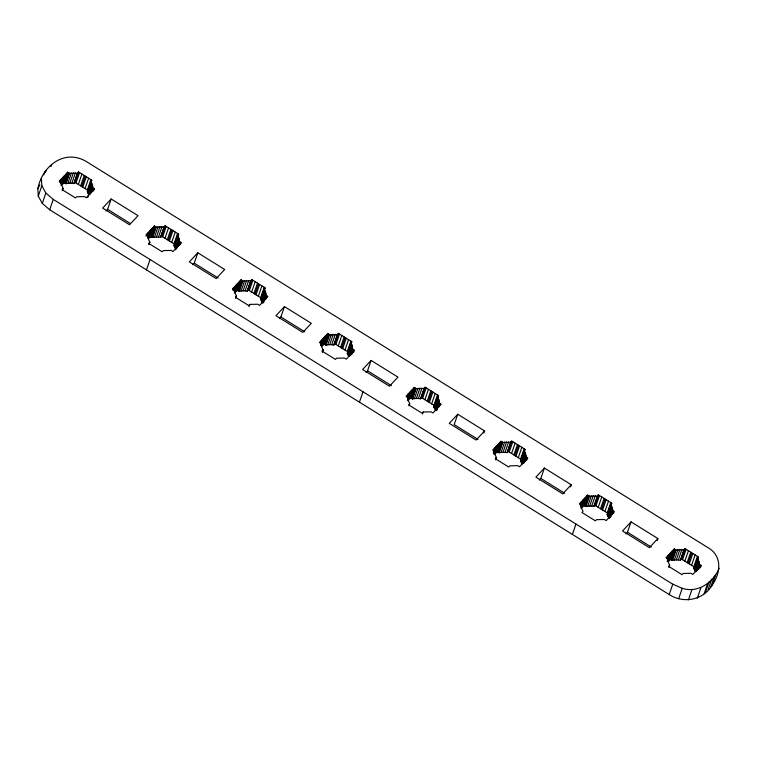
<?xml version="1.0" encoding="UTF-8"?>
<svg xmlns="http://www.w3.org/2000/svg" width="757" height="757" viewBox="0 0 757 757"><rect width="100%" height="100%" fill="white"/><g stroke="black" fill="none" stroke-linecap="round" stroke-linejoin="round"><path stroke-width="1.14" d="M37.85 188.692C42.269 165.442 65.462 147.776 87.803 162.452L707.303 547.235C722.613 555.543 720.872 572.746 712.11 585.265C703.177 600.169 683.505 603.906 669.197 594.548L49.697 209.765L42.307 203.415L38.266 196.091L37.85 188.692L39.828 184.926M43.811 174.848L44.89 171.735M45.42 172.482L46.13 170.41M38.266 196.091L41.834 185.73L41.417 178.33M50.899 166.616L51.608 164.543M42.307 203.415L45.874 193.054L41.834 185.73M49.697 209.765L53.264 199.403L45.874 193.054M59.415 182.418L60.125 180.346M60.475 181.935L61.544 178.832M60.815 183.525L62.954 177.308M61.099 183.875L63.597 176.627M61.033 185.257L64.241 175.936M65.66 174.422L62.093 184.784L64.156 182.579L67.723 172.218L69.512 173.334L77.451 173.164L78.548 171.981L91.985 180.327L90.878 181.5L87.31 191.862L88.787 194.994L92.354 184.632L90.878 181.5M63.512 183.27L67.08 172.908M64.43 182.759L67.998 172.397M62.292 190.679L63.181 188.427L61.714 185.295L61.279 182.144L59.481 181.027L67.723 172.218M65.045 183.137L68.622 172.776M65.67 183.525L69.237 173.164M64.156 182.579L65.944 183.696L69.512 173.334M65.944 183.696L67.827 183.345L71.395 172.984M67.827 183.345L69.795 183.203L73.363 172.842M69.795 183.203L71.82 183.26L75.388 172.899M71.82 183.26L73.883 183.525L77.451 173.164M74.054 183.336L77.621 172.975M74.432 182.939L77.999 172.577M74.811 182.532L78.378 172.17M73.883 183.525L74.981 182.342L78.548 171.981M76.031 182.995L79.599 172.634M78.34 184.434L81.907 174.072M80.649 185.862L84.216 175.501M81.699 186.515L85.267 176.154M82.75 187.168L86.317 176.807M85.058 188.597L88.626 178.236M87.367 190.035L90.935 179.674M87.481 191.682L91.048 181.32M87.859 191.275L91.077 181.954M88.597 189.837L90.556 184.471M88.172 193.413L91.739 183.052M87.689 197.586L88.399 195.514M89.846 194.502L92.695 186.222L92.354 184.632M91.001 192.969L92.695 186.222M91.635 192.108L93.064 187.963M92.609 191.455L93.679 188.342M93.584 190.802L94.294 188.73M106.056 210.995L107.608 209.348L111.175 198.987L138.029 215.669L129.532 224.763L102.668 208.08L111.175 198.987M146.054 236.231L146.773 234.159M147.113 235.749L148.183 232.645M147.464 237.348L149.602 231.131M147.747 237.689L150.246 230.44M148.031 238.039L150.889 229.75M152.299 228.236L148.732 238.597L150.794 236.392L154.362 226.031L156.16 227.147L164.089 226.977L165.196 225.804L178.624 234.14L175.056 244.502L173.959 245.684L175.425 248.807L178.993 238.446L177.526 235.323L178.624 234.14M150.151 237.083L153.718 226.721M151.078 236.572L154.646 226.211M148.94 244.502L149.649 242.429M149.11 244.312L149.829 242.24L148.353 239.117L147.927 235.966L146.129 234.85L154.362 226.031M151.693 236.95L155.261 226.589M152.308 237.338L155.876 226.977M150.794 236.392L152.592 237.509L156.16 227.147M152.592 237.509L154.466 237.159L158.033 226.797M154.466 237.159L156.434 237.017L160.001 226.655M146.489 269.889L150.056 259.528M156.434 237.017L158.459 237.073L162.026 226.712M158.459 237.073L160.522 237.338L164.089 226.977M160.702 237.159L164.269 226.797M161.08 236.752L164.648 226.39M161.459 236.345L165.026 225.983M160.522 237.338L161.629 236.156L165.196 225.804M162.679 236.809L166.247 226.447M164.988 238.247L168.556 227.885M167.297 239.676L170.864 229.314M168.347 240.329L171.915 229.967M169.388 240.981L172.956 230.62M171.697 242.42L175.264 232.058M174.006 243.849L177.573 233.487M173.959 245.684L177.696 235.134M174.507 245.088L178.075 234.727M174.886 244.681L177.384 237.433M174.82 247.236L178.387 236.875M175.747 249.886L176.457 247.813M176.485 248.324L179.343 240.035L178.993 238.446M177.28 247.813L179.428 241.597L179.343 240.035M178.283 245.921L179.702 241.776M179.258 245.268L180.327 242.155M180.232 244.615L180.942 242.543M192.704 264.818L194.246 263.162L197.814 252.8L224.678 269.483L216.171 278.576L189.316 261.894L197.814 252.8M232.702 290.045L233.411 287.972M233.402 290.603L234.831 286.458M234.462 290.12L236.241 284.944M234.386 291.511L236.884 284.253M234.32 292.893L237.528 283.563M238.947 282.049L235.38 292.41L237.443 290.215L241.01 279.853L242.808 280.97L250.737 280.79L251.835 279.617L265.272 287.953L264.165 289.136L260.597 299.498L262.073 302.63L265.641 292.268L264.165 289.136M236.799 290.896L240.366 280.535M237.717 290.385L241.284 280.024M235.578 298.315L236.468 296.053L235.001 292.931L234.566 289.78L232.768 288.663L241.01 279.853M238.341 290.773L241.909 280.412M238.957 291.152L242.524 280.79M237.443 290.215L239.24 291.331L242.808 280.97M239.24 291.331L241.114 290.972L244.681 280.61M241.114 290.972L243.082 290.83L246.65 280.469M243.082 290.83L245.107 290.887L248.675 280.525M245.107 290.887L247.17 291.152L250.737 280.79M247.34 290.972L250.908 280.61M247.719 290.565L251.286 280.204M248.097 290.158L251.665 279.797M247.17 291.152L248.268 289.978L251.835 279.617M249.318 290.631L252.885 280.27M251.627 292.06L255.194 281.699M249.015 306.651L249.895 304.399L257.834 304.229L259.632 305.345L267.864 296.536L266.067 295.419L265.641 292.268M253.936 293.498L257.503 283.137M254.986 294.142L258.553 283.79M256.036 294.795L259.604 284.433M258.345 296.233L261.913 285.872M260.654 297.662L264.221 287.3M260.768 299.308L264.335 288.947M261.146 298.911L264.723 288.549M262.054 297.283L263.133 294.17M264.382 290.215L265.101 288.143M261.458 301.049L265.026 290.688M262.774 303.169L265.981 293.848M263.568 302.668L266.067 295.419M264.922 299.734L266.35 295.59M265.896 299.081L266.966 295.978M279.352 318.631L280.894 316.975L284.462 306.613L311.316 323.296L302.819 332.389L275.955 315.707L284.462 306.613M320.4 343.385L321.47 340.272M320.495 345.665L322.889 338.757M321.034 345.324L323.532 338.067M321.318 345.675L324.176 337.385M325.595 335.871L322.028 346.233L324.081 344.028L327.649 333.667L329.446 334.783L337.385 334.613L338.483 333.43L351.91 341.767L350.813 342.949C353.708 346.744 352.611 351.513 350.576 355.449M323.438 344.719L327.005 334.357M324.365 344.198L327.932 333.837M322.227 352.128L322.936 350.056M322.397 351.948L323.116 349.876L321.64 346.744L321.214 343.593L319.416 342.476L327.649 333.667M324.98 344.586L328.547 334.225M325.595 344.965L329.163 334.603M324.081 344.028L325.879 345.145L329.446 334.783M325.879 345.145L327.753 344.795L331.32 334.433M327.753 344.795L329.721 344.643L333.288 334.282M329.721 344.643L331.755 344.7L335.323 334.348M331.755 344.7L333.818 344.974L337.385 334.613M333.988 344.785L337.556 334.424M334.367 344.378L337.934 334.017M334.745 343.971L338.483 333.43M335.966 344.444L339.533 334.083M338.275 345.873L341.842 335.512M340.584 347.312L344.151 336.95M341.634 347.965L345.201 337.603M342.684 348.617L346.252 338.256M344.984 350.046L348.551 339.685M350.86 341.123L347.293 351.485L334.916 343.792L333.818 344.974M352.279 346.081L348.712 356.443L347.245 353.311L350.983 342.77M348.154 351.683L351.362 342.363M348.882 350.245L349.961 347.132M350.671 345.06L351.74 341.956M348.343 352.128L350.841 344.88M348.106 354.863L351.674 344.501M349.772 355.951L352.63 347.662M351.57 353.547L352.989 349.403M352.185 353.935L353.614 349.791M353.519 352.242L354.229 350.169M365.991 372.444L367.533 370.788L371.11 360.427L397.964 377.109L389.467 386.212L362.603 369.53L371.11 360.427M359.443 402.156L363.01 391.795M407.048 397.198L408.118 394.085M407.749 397.756L409.537 392.571M407.682 399.138L410.18 391.889M407.607 400.519L410.824 391.199M412.234 389.685L408.666 400.046L410.729 397.841L414.297 387.48L416.095 388.596L424.024 388.426L425.131 387.243L438.558 395.589L437.451 396.763L433.884 407.124L435.36 410.256L438.928 399.895L437.451 396.763M410.086 398.532L413.653 388.171M411.004 398.012L414.571 387.65M409.045 405.761L409.755 403.689L408.288 400.557L407.853 397.406L406.055 396.29L414.297 387.48M411.628 398.4L415.196 388.038M412.243 398.788L415.811 388.426M410.729 397.841L412.527 398.958L416.095 388.596M412.527 398.958L414.401 398.608L417.968 388.246M414.401 398.608L416.369 398.456L419.936 388.095M416.369 398.456L418.394 398.523L421.961 388.161M418.394 398.523L420.457 398.788L424.194 388.237M421.006 398.191L424.573 387.839M421.384 397.794L424.951 387.433M420.457 398.788L421.564 397.605L425.131 387.243M422.605 398.258L426.172 387.896M424.914 399.696L428.481 389.335M422.472 414.098L423.182 412.026L431.121 411.855L432.919 412.972L441.151 404.162L439.353 403.046L438.928 399.895M427.222 401.125L430.79 390.763M428.273 401.778L431.84 391.416M429.323 402.431L432.89 392.069M431.632 403.86L435.199 393.498M433.941 405.298L437.508 394.936M434.064 406.944L437.631 396.583M434.442 406.537L438.01 396.176M435.351 404.91L436.42 401.806M436.959 399.914L438.388 395.769M434.745 408.676L438.312 398.314M436.06 410.805L439.278 401.475M436.855 410.303L439.353 403.046M438.208 407.37L439.637 403.226M439.183 406.717L440.252 403.604M483.893 433.004L484.612 430.932L457.748 414.249L454.181 424.611L478.055 439.438M493.337 452.052L494.756 447.907M493.782 453.292L496.176 446.393M493.961 453.992L496.819 445.703M494.255 454.342L497.463 445.012M498.882 443.498L495.315 453.859L497.368 451.655L500.935 441.293L502.733 442.41L510.672 442.239L511.77 441.057L525.197 449.403L524.099 450.585L520.532 460.947L521.999 464.069L525.566 453.708L524.099 450.585M496.724 452.345L500.292 441.984M497.652 451.834L501.219 441.473M495.513 459.764L496.232 457.692M495.684 459.575L496.403 457.502L494.927 454.37L494.501 451.219L492.703 450.103L500.935 441.293M498.267 452.213L501.834 441.851M498.891 452.601L502.459 442.239M497.368 451.655L499.166 452.771L502.733 442.41M499.166 452.771L501.049 452.421L504.616 442.06M501.049 452.421L503.008 452.279L506.575 441.918M503.008 452.279L505.042 452.336L508.609 441.974M505.042 452.336L507.105 452.601L510.672 442.239M507.275 452.421L510.843 442.06M507.654 452.014L511.221 441.653M508.032 451.607L511.77 441.057M509.253 452.071L512.82 441.71M511.562 453.509L515.129 443.148M513.871 454.938L517.438 444.577M514.921 455.591L518.488 445.23M515.971 456.244L519.539 445.882M518.28 457.682L521.847 447.321M524.156 448.75L520.589 459.111L508.202 451.418L507.105 452.601M520.702 460.758L524.27 450.396M521.441 459.319L524.648 449.989M522.888 455.799L525.027 449.582M523.059 455.619L524.128 452.506M521.393 462.489L524.961 452.128M523.068 463.587L525.916 455.298L525.566 453.708M523.863 463.076L526.001 456.859L525.916 455.298M524.856 461.183L526.285 457.039M525.472 461.562L526.9 457.417M526.806 459.877L527.515 457.805M539.277 480.08L540.829 478.424L544.397 468.063L571.251 484.745L570.541 486.817M580.335 504.824L581.404 501.721M581.035 505.383L582.824 500.207M580.969 506.774L583.467 499.516M580.893 508.155L584.111 498.825M572.396 534.423L575.963 524.062M585.521 497.311L581.953 507.673L584.016 505.468L587.583 495.106L589.381 496.223L597.311 496.053L598.418 494.879L611.845 503.216L610.738 504.399L607.171 514.76L608.647 517.883L612.214 507.521L610.738 504.399M583.373 506.159L586.94 495.797M584.3 505.648L587.867 495.286M584.915 506.026L588.482 495.665M585.53 506.414L589.097 496.053M584.016 505.468L585.814 506.584L589.381 496.223M585.814 506.584L587.687 506.234L591.255 495.873M587.687 506.234L589.656 506.092L593.223 495.731M589.656 506.092L591.681 506.149L595.248 495.788M591.681 506.149L593.743 506.414L597.481 495.873M594.292 505.827L597.86 495.466M594.671 505.421L598.248 495.059M593.743 506.414L594.851 505.241L598.418 494.879M595.901 505.884L599.468 495.532M598.2 507.322L601.777 496.961M600.509 508.751L604.077 498.399M601.56 509.404L605.127 499.043M602.61 510.057L606.177 499.696M604.919 511.495L608.486 501.134M607.228 512.924L610.795 502.563M607.351 514.571L610.918 504.209M607.729 514.164L611.296 503.802M608.817 511.694L611.675 503.405M608.041 516.312L611.609 505.95M609.347 518.431L612.564 509.111L612.214 507.521M610.256 517.58L612.64 510.682L612.564 509.111M611.145 516.028L612.924 510.852M612.47 514.344L613.539 511.24M625.925 533.893L627.468 532.237L631.035 521.876L657.899 538.558L657.18 540.63M666.974 558.647L668.053 555.534M667.324 560.237L669.462 554.02M667.258 561.618L670.106 553.329M667.901 560.937L670.749 552.648M672.169 551.134L668.601 561.486L670.655 559.291L674.222 548.929L676.02 550.046L683.959 549.875L685.057 548.693L698.493 557.029L697.386 558.212L693.819 568.573L695.286 571.705L698.853 561.344L697.386 558.212M670.011 559.972L673.579 549.61M670.939 559.461L674.506 549.099M668.8 567.39L669.69 565.138L668.213 562.006L667.788 558.855L665.99 557.739L674.222 548.929M671.554 559.849L675.121 549.487M672.178 560.227L675.746 549.866M670.655 559.291L672.453 560.407L676.02 550.046M672.453 560.407L674.336 560.057L677.903 549.696M674.336 560.057L676.294 559.906L679.862 549.544M676.294 559.906L678.329 559.962L681.896 549.601M678.329 559.962L680.392 560.227L683.959 549.875M680.562 560.048L684.129 549.686M680.94 559.641L684.508 549.279M669.197 594.548L672.765 584.186L53.264 199.403M681.319 559.234L685.057 548.693M682.54 559.707L686.107 549.345M684.848 561.136L688.416 550.774M687.157 562.574L690.725 552.213M688.208 563.227L691.775 552.865M689.258 563.87L692.825 553.518M678.669 598.664L682.237 588.303C697.907 593.45 713.255 582.512 719.15 568.308M691.567 565.309L695.134 554.947M697.443 556.386L693.876 566.738L681.489 559.054L680.392 560.227M693.989 568.393L697.557 558.032M694.727 566.946L697.935 557.625M695.106 566.539L698.314 557.218M694.68 570.125L698.247 559.764M696.355 571.213L699.203 562.924L698.853 561.344M697.15 570.712L699.288 564.495L699.203 562.924M698.143 568.81L699.572 564.665M698.758 569.198L700.187 565.053M688.406 599.894L691.974 589.533M700.093 567.504L700.802 565.432M700.376 567.684L701.086 565.611L699.288 564.495M697.273 598.257L700.84 587.905M704.142 593.791L707.71 583.429M705.392 592.457L708.959 582.095M708.126 589.523L711.694 579.162M710.87 586.59L714.438 576.228M712.11 585.265L715.687 574.904M63.181 188.427L62.074 189.61L75.511 197.946L76.608 196.773L84.547 196.593L86.345 197.709L94.578 188.9L92.78 187.783M87.31 191.862L88.238 190.868M149.829 242.24L148.722 243.423L162.149 251.759L163.257 250.586L171.186 250.416L172.984 251.532L181.226 242.713L179.428 241.597M236.468 296.053L235.37 297.236L248.798 305.582L249.895 304.399M260.597 299.498L261.534 298.504M323.116 349.876L322.009 351.049L335.436 359.395L336.543 358.212L344.473 358.042L346.271 359.159L354.513 350.349L352.715 349.232M347.245 353.311L347.794 352.724M409.755 403.689L408.657 404.872L422.084 413.208L423.182 412.026M433.884 407.124L434.821 406.13M457.748 414.249L449.251 423.343L476.106 440.025L484.612 430.932M496.403 457.502L495.296 458.685L508.732 467.022L509.83 465.848L517.76 465.669L519.557 466.785L527.799 457.976L526.001 456.859M520.532 460.947L521.081 460.351M544.397 468.063L535.89 477.156L562.754 493.838L571.251 484.745M587.583 495.106L579.342 503.925L581.139 505.042L581.575 508.193L583.041 511.316L581.944 512.498L595.371 520.844L596.478 519.662L604.408 519.491L606.206 520.608L614.438 511.798L612.64 510.682M607.171 514.76L608.278 513.577L594.851 505.241M631.035 521.876L622.538 530.969L649.392 547.652L657.899 538.558M669.69 565.138L668.582 566.312L682.019 574.658L683.117 573.475L691.056 573.304L692.844 574.421L701.086 565.611M693.819 568.573L694.368 567.987M672.765 584.186L682.237 588.303M74.981 182.342L88.418 190.688M161.629 236.156L175.056 244.502M248.268 289.978L261.704 298.315M421.564 397.605L434.991 405.951M107.608 209.348L130.488 223.561M194.246 263.162L218.13 277.989M280.894 316.975L304.768 331.803M367.533 370.788L391.416 385.616M540.829 478.424L564.703 493.252M627.468 532.237L651.342 547.065"/></g></svg>
